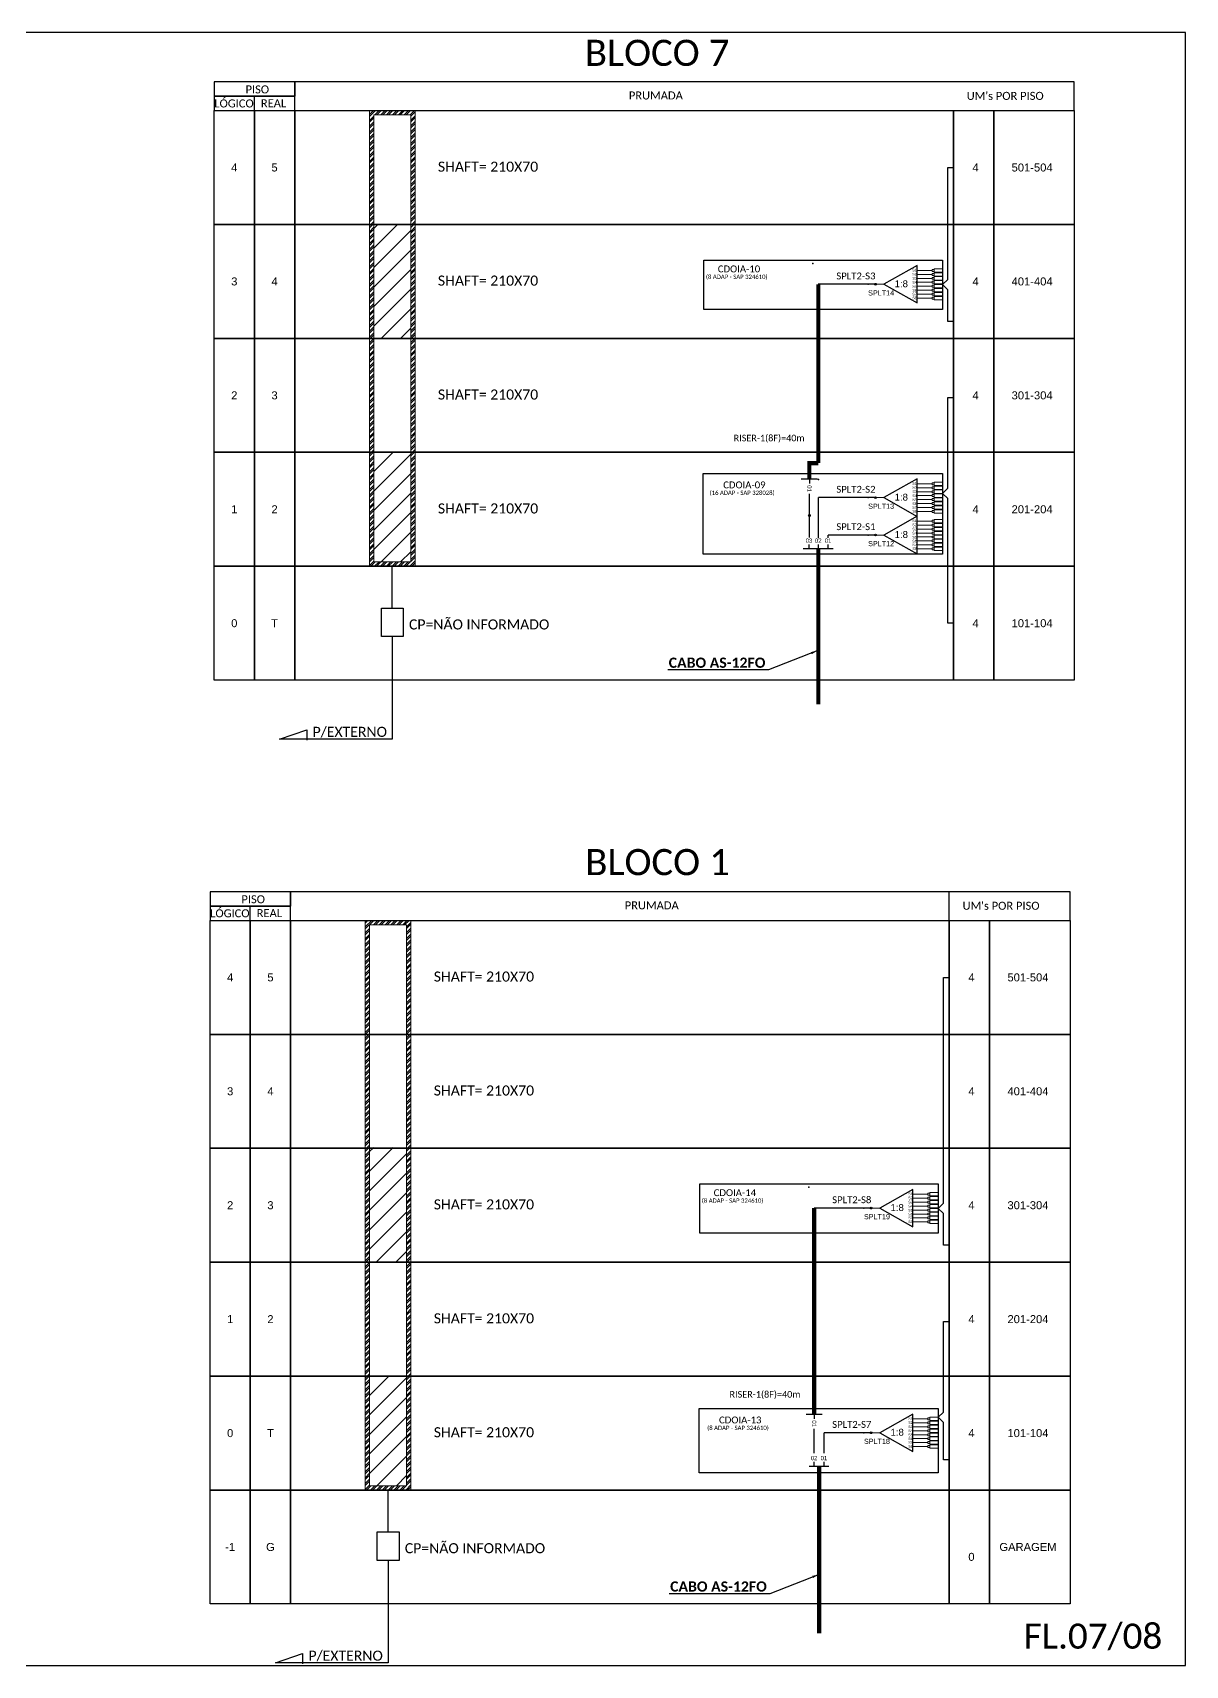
# Model space of a CAD drawing. Header units: inches. Extents: x 10034 to 13570, y 6729 to 9325.
# Drawn here: x 13151 to 13570, y 7384 to 7978 of the extents above; entities that cross this region are included whole.
import ezdxf
from ezdxf.enums import TextEntityAlignment as Align

# ---------------------------------------------------------------- set-up
doc = ezdxf.new("R2010")
doc.units = ezdxf.units.IN
doc.header["$MEASUREMENT"] = 0
doc.layers.add('Uifilar numeracao sangria', color=7, linetype='Continuous')
doc.styles.add('ARIAL', font='arial.ttf')
doc.styles.add('WMF-Calibri0', font='CALIBRI.TTF')
doc.styles.add('WMF-Calibri1', font='CALIBRIB.TTF')
doc.dimstyles.new('ISO-25', dxfattribs={"dimtxt": 2.5, "dimasz": 2.5, "dimexe": 1.25, "dimexo": 0.625, "dimtad": 1, "dimtxsty": 'Standard', "dimcen": 2.5, "dimadec": 0, "dimazin": 0, "dimtfac": 1, "dimtmove": 0, "dimatfit": 3, "dimfxl": 0, "dimarcsym": 0})

# ---------------------------------------------------------------- blocks, each defined once
blk = doc.blocks.new('A$C415C251F')
at = {"color": 3}
blk.add_point((0, 0), dxfattribs=at)
blk = doc.blocks.new('LEG_CDOIA8_C-SPLT_DIR')
at = {"color": 3}
blk.add_blockref('A$C415C251F', (0, 0), dxfattribs=at)
at = {"color": 1, "style": 'WMF-Calibri0', "flags": 4}
blk.add_attdef('CDO', (-26.84, -2.61), '', height=2, dxfattribs=at)
blk.add_attdef('MODELO', text='', height=1.5, dxfattribs=at).set_placement((-22.23, -4.54), align=Align.CENTER)
at = {"style": 'ARIAL', "flags": 4}
blk.add_attdef('SPLITAGEM', text='', height=1.5, dxfattribs=at).set_placement((-18.36, -12.59), align=Align.CENTER)
blk = doc.blocks.new('SPLT_1-8_SC-APC')
at = {"color": 1}
blk.add_lwpolyline([(-7.37, -2.1), (-17.04, -7.55), (-7.37, -13), (-7.37, -2.1)], dxfattribs=at)
at = {"color": 3, "lineweight": 0}
for points in [[(-2.99, -3.51), (-7.37, -3.51)], [(-7.37, -4.66), (-2.99, -4.66)], [(-2.41, -3.02), (-2.41, -4)], [(-2.41, -3.02), (0, -3.02)], [(-2.41, -4), (0, -4)], [(-2.41, -4.17), (-2.41, -5.16)], [(-2.41, -4.17), (0, -4.17)], [(-7.37, -5.82), (-2.99, -5.82)], [(-7.37, -6.97), (-2.99, -6.97)], [(-7.37, -8.12), (-2.99, -8.12)], [(-7.37, -9.28), (-2.99, -9.28)], [(-2.41, -5.16), (0, -5.16)], [(-2.41, -5.32), (-2.41, -6.31)], [(-2.41, -5.32), (0, -5.32)], [(-2.41, -6.31), (0, -6.31)], [(-2.41, -6.48), (-2.41, -7.46)], [(-2.41, -6.48), (0, -6.48)], [(-2.41, -7.46), (0, -7.46)], [(-2.41, -7.63), (-2.41, -8.62)], [(-2.41, -7.63), (0, -7.63)], [(-2.41, -8.62), (0, -8.62)], [(-2.41, -8.78), (-2.41, -9.77)], [(-2.41, -8.78), (0, -8.78)], [(-7.37, -10.43), (-2.99, -10.43)], [(-7.37, -11.58), (-2.99, -11.58)], [(-2.41, -9.77), (0, -9.77)], [(-2.41, -9.94), (-2.41, -10.92)], [(-2.41, -9.94), (0, -9.94)], [(-2.41, -10.92), (0, -10.92)], [(-2.41, -11.09), (-2.41, -12.08)], [(-2.41, -11.09), (0, -11.09)], [(-2.41, -12.08), (0, -12.08)]]:
    blk.add_lwpolyline(points, dxfattribs=at)
for points in [[(-2.99, -3.22), (-2.41, -3.22), (-2.41, -3.8), (-2.99, -3.8)], [(-2.99, -4.38), (-2.41, -4.38), (-2.41, -4.95), (-2.99, -4.95)], [(-2.99, -5.53), (-2.41, -5.53), (-2.41, -6.1), (-2.99, -6.1)], [(-2.99, -6.68), (-2.41, -6.68), (-2.41, -7.26), (-2.99, -7.26)], [(-2.99, -7.84), (-2.41, -7.84), (-2.41, -8.41), (-2.99, -8.41)], [(-2.99, -8.99), (-2.41, -8.99), (-2.41, -9.56), (-2.99, -9.56)], [(-2.99, -10.14), (-2.41, -10.14), (-2.41, -10.72), (-2.99, -10.72)], [(-2.99, -11.3), (-2.41, -11.3), (-2.41, -11.87), (-2.99, -11.87)]]:
    blk.add_lwpolyline(points, close=True, dxfattribs=at)
at = {"color": 1, "lineweight": 0}
blk.add_lwpolyline([(-17.04, -7.55), (-19.26, -7.55)], dxfattribs=at)
at = {"color": 1, "style": 'ARIAL'}
for s, height, p in [('S1', 0.75, (-8.74, -3.78)), ('S2', 0.75, (-8.74, -4.97)), ('1:8', 2, (-13.91, -8.4)), ('S3', 0.75, (-8.74, -6.18)), ('S4', 0.75, (-8.74, -7.36)), ('S5', 0.75, (-8.74, -8.57)), ('S6', 0.75, (-8.74, -9.69)), ('S7', 0.75, (-8.74, -10.78)), ('S8', 0.75, (-8.74, -11.9))]:
    blk.add_text(s, height=height, dxfattribs=at).set_placement(p)
blk = doc.blocks.new('SPLITTER_')
blk.add_point((0, 0))
at = {"style": 'ARIAL', "flags": 4}
blk.add_attdef('SPLT', (0, -3.26), '', height=1.5, dxfattribs=at)

msp = doc.modelspace()

# ---------------------------------------------------------------- hatches: boundary and pattern name
h = msp.add_hatch()
h.set_pattern_fill('ANSI32', color=3, scale=0.158226)
h.set_pattern_definition([(45, (1186.2246, 11449.5078), (-1.06568318, 1.06568318), []), (45, (1186.9351, 11449.5078), (-1.06568318, 1.06568318), [])])
h.paths.add_polyline_path([(13273.65, 7949.56), (13290.27, 7949.56), (13290.27, 7783.77), (13273.65, 7783.77)])
h.paths.add_polyline_path([(13275.23, 7947.98), (13288.69, 7947.98), (13288.69, 7785.36), (13275.23, 7785.36)], flags=16)
h = msp.add_hatch()
h.set_pattern_fill('ANSI31', color=1, scale=1.582261)
h.set_pattern_definition([(45, (-3373.306, -4521.7915), (-3.5522773, 3.5522773), [])])
h.paths.add_polyline_path([(13288.69, 7908.11), (13275.23, 7908.11), (13275.23, 7866.67), (13288.69, 7866.67)])
h = msp.add_hatch(color=3)
h.dxf.hatch_style = 1
edge = h.paths.add_edge_path()
edge.add_arc((13457.69, 7886.35), 0.32, 0, 360)
h = msp.add_hatch(color=3)
h.dxf.hatch_style = 1
edge = h.paths.add_edge_path()
edge.add_arc((13457.69, 7886.35), 0.32, 0, 360)
h = msp.add_hatch()
h.set_pattern_fill('ANSI31', color=1, scale=1.582261)
h.set_pattern_definition([(45, (-3373.306, -4603.104), (-3.5522773, 3.5522773), [])])
h.paths.add_polyline_path([(13288.69, 7825.22), (13275.23, 7825.22), (13275.23, 7785.36), (13288.69, 7785.36)])
h = msp.add_hatch(color=3)
h.dxf.hatch_style = 1
edge = h.paths.add_edge_path()
edge.add_arc((13457.69, 7808.73), 0.32, 0, 360)
h = msp.add_hatch(color=3)
h.dxf.hatch_style = 1
edge = h.paths.add_edge_path()
edge.add_arc((13457.69, 7808.73), 0.32, 0, 360)
h = msp.add_hatch(color=3)
h.dxf.hatch_style = 1
edge = h.paths.add_edge_path()
edge.add_arc((13433.68, 7802.22), 0.32, 0, 360)
h = msp.add_hatch(color=3)
h.dxf.hatch_style = 1
edge = h.paths.add_edge_path()
edge.add_arc((13433.68, 7802.22), 0.32, 0, 360)
h = msp.add_hatch(color=3)
h.dxf.hatch_style = 1
edge = h.paths.add_edge_path()
edge.add_arc((13457.69, 7795.13), 0.32, 0, 360)
h = msp.add_hatch(color=3)
h.dxf.hatch_style = 1
edge = h.paths.add_edge_path()
edge.add_arc((13457.69, 7795.13), 0.32, 0, 360)
h = msp.add_hatch()
h.set_pattern_fill('ANSI32', color=3, scale=0.158226)
h.set_pattern_definition([(45, (1184.7223, 11113.4152), (-1.06568318, 1.06568318), []), (45, (1185.4327, 11113.4152), (-1.06568318, 1.06568318), [])])
h.paths.add_polyline_path([(13272.15, 7654.92), (13288.76, 7654.92), (13288.76, 7447.68), (13272.15, 7447.68)])
h.paths.add_polyline_path([(13273.73, 7653.33), (13287.18, 7653.33), (13287.18, 7449.26), (13273.73, 7449.26)], flags=16)
h = msp.add_hatch()
h.set_pattern_fill('ANSI31', color=1, scale=1.582261)
h.set_pattern_definition([(45, (-3374.8085, -4857.6433), (-3.5522773, 3.5522773), [])])
h.paths.add_polyline_path([(13287.18, 7572.26), (13273.73, 7572.26), (13273.73, 7530.82), (13287.18, 7530.82)])
h = msp.add_hatch(color=3)
h.dxf.hatch_style = 1
edge = h.paths.add_edge_path()
edge.add_arc((13456.19, 7550.26), 0.32, 0, 360)
h = msp.add_hatch(color=3)
h.dxf.hatch_style = 1
edge = h.paths.add_edge_path()
edge.add_arc((13456.19, 7550.26), 0.32, 0, 360)
h = msp.add_hatch()
h.set_pattern_fill('ANSI31', color=1, scale=1.582261)
h.set_pattern_definition([(45, (-3374.8085, -4939.1966), (-3.5522773, 3.5522773), [])])
h.paths.add_polyline_path([(13287.18, 7489.13), (13273.73, 7489.13), (13273.73, 7449.26), (13287.18, 7449.26)])
h = msp.add_hatch(color=3)
h.dxf.hatch_style = 1
edge = h.paths.add_edge_path()
edge.add_arc((13456.19, 7468.53), 0.32, 0, 360)
h = msp.add_hatch(color=3)
h.dxf.hatch_style = 1
edge = h.paths.add_edge_path()
edge.add_arc((13456.19, 7468.53), 0.32, 0, 360)

# ---------------------------------------------------------------- linework, layer by layer
at = {"color": 1}
for p, q in [((13395.04, 7817.5), (13482.05, 7817.5)), ((13395.04, 7788.21), (13395.04, 7817.5)), ((13482.05, 7817.5), (13482.05, 7788.21)), ((13482.05, 7788.21), (13395.04, 7788.21))]:
    msp.add_line(p, q, dxfattribs=at)
for points in [[(12731.87, 7383.9), (13570.43, 7383.9), (13570.43, 7977.9), (12731.87, 7977.9), (12731.87, 7383.9)], [(13246.47, 7949.56), (13530.01, 7949.56), (13530.01, 7959.97), (13246.47, 7959.97), (13246.47, 7959.97), (13246.47, 7954.77)], [(13231.82, 7949.56), (13231.82, 7954.77)], [(13281.96, 7768.52), (13281.96, 7783.79)], [(13244.96, 7654.92), (13528.51, 7654.92), (13528.51, 7665.33), (13244.96, 7665.33), (13244.96, 7665.33), (13244.96, 7660.12)], [(13484.54, 7654.92), (13484.54, 7665.33)], [(13230.32, 7654.92), (13230.32, 7660.12)], [(13280.46, 7432.43), (13280.46, 7447.69)]]:
    msp.add_lwpolyline(points)
for points in [[(13217.17, 7954.77), (13246.47, 7954.77), (13246.47, 7959.97), (13217.17, 7959.97)], [(13217.17, 7949.56), (13246.47, 7949.56), (13246.47, 7954.77), (13217.17, 7954.77)], [(13277.98, 7768.52), (13285.94, 7768.52), (13285.94, 7758.16), (13277.98, 7758.16)], [(13215.67, 7660.12), (13244.96, 7660.12), (13244.96, 7665.33), (13215.67, 7665.33)], [(13215.67, 7654.92), (13244.96, 7654.92), (13244.96, 7660.12), (13215.67, 7660.12)], [(13276.48, 7432.43), (13284.44, 7432.43), (13284.44, 7422.07), (13276.48, 7422.07)]]:
    msp.add_lwpolyline(points, close=True)
at = {"color": 0}
for points in [[(13217.17, 7949.56), (13231.82, 7949.56), (13231.82, 7908.11), (13217.17, 7908.11)], [(13231.82, 7949.56), (13246.47, 7949.56), (13246.47, 7908.11), (13231.82, 7908.11)], [(13246.47, 7949.56), (13486.07, 7949.56), (13486.07, 7908.11), (13246.47, 7908.11)], [(13486.07, 7949.56), (13500.72, 7949.56), (13500.72, 7908.11), (13486.07, 7908.11)], [(13500.72, 7949.56), (13530.01, 7949.56), (13530.01, 7908.11), (13500.72, 7908.11)], [(13217.17, 7908.11), (13231.82, 7908.11), (13231.82, 7866.67), (13217.17, 7866.67)], [(13231.82, 7908.11), (13246.47, 7908.11), (13246.47, 7866.67), (13231.82, 7866.67)], [(13246.47, 7908.11), (13486.07, 7908.11), (13486.07, 7866.67), (13246.47, 7866.67)], [(13486.07, 7908.11), (13500.72, 7908.11), (13500.72, 7866.67), (13486.07, 7866.67)], [(13500.72, 7908.11), (13530.01, 7908.11), (13530.01, 7866.67), (13500.72, 7866.67)], [(13217.17, 7866.67), (13231.82, 7866.67), (13231.82, 7825.22), (13217.17, 7825.22)], [(13231.82, 7866.67), (13246.47, 7866.67), (13246.47, 7825.22), (13231.82, 7825.22)], [(13246.47, 7866.67), (13486.07, 7866.67), (13486.07, 7825.22), (13246.47, 7825.22)], [(13486.07, 7866.67), (13500.72, 7866.67), (13500.72, 7825.22), (13486.07, 7825.22)], [(13500.72, 7866.67), (13530.01, 7866.67), (13530.01, 7825.22), (13500.72, 7825.22)], [(13217.17, 7825.22), (13231.82, 7825.22), (13231.82, 7783.77), (13217.17, 7783.77)], [(13231.82, 7825.22), (13246.47, 7825.22), (13246.47, 7783.77), (13231.82, 7783.77)], [(13246.47, 7825.22), (13486.07, 7825.22), (13486.07, 7783.77), (13246.47, 7783.77)], [(13486.07, 7825.22), (13500.72, 7825.22), (13500.72, 7783.77), (13486.07, 7783.77)], [(13500.72, 7825.22), (13530.01, 7825.22), (13530.01, 7783.77), (13500.72, 7783.77)], [(13217.17, 7783.77), (13231.82, 7783.77), (13231.82, 7742.33), (13217.17, 7742.33)], [(13231.82, 7783.77), (13246.47, 7783.77), (13246.47, 7742.33), (13231.82, 7742.33)], [(13246.47, 7783.77), (13486.07, 7783.77), (13486.07, 7742.33), (13246.47, 7742.33)], [(13486.07, 7783.77), (13500.72, 7783.77), (13500.72, 7742.33), (13486.07, 7742.33)], [(13500.72, 7783.77), (13530.01, 7783.77), (13530.01, 7742.33), (13500.72, 7742.33)], [(13215.67, 7654.92), (13230.32, 7654.92), (13230.32, 7613.47), (13215.67, 7613.47)], [(13230.32, 7654.92), (13244.96, 7654.92), (13244.96, 7613.47), (13230.32, 7613.47)], [(13244.96, 7654.92), (13484.56, 7654.92), (13484.56, 7613.47), (13244.96, 7613.47)], [(13484.56, 7654.92), (13499.21, 7654.92), (13499.21, 7613.47), (13484.56, 7613.47)], [(13499.21, 7654.92), (13528.51, 7654.92), (13528.51, 7613.47), (13499.21, 7613.47)], [(13215.67, 7613.47), (13230.32, 7613.47), (13230.32, 7572.02), (13215.67, 7572.02)], [(13230.32, 7613.47), (13244.96, 7613.47), (13244.96, 7572.02), (13230.32, 7572.02)], [(13244.96, 7613.47), (13484.56, 7613.47), (13484.56, 7572.02), (13244.96, 7572.02)], [(13484.56, 7613.47), (13499.21, 7613.47), (13499.21, 7572.02), (13484.56, 7572.02)], [(13499.21, 7613.47), (13528.51, 7613.47), (13528.51, 7572.02), (13499.21, 7572.02)], [(13215.67, 7572.02), (13230.32, 7572.02), (13230.32, 7530.57), (13215.67, 7530.57)], [(13230.32, 7572.02), (13244.96, 7572.02), (13244.96, 7530.57), (13230.32, 7530.57)], [(13244.96, 7572.02), (13484.56, 7572.02), (13484.56, 7530.57), (13244.96, 7530.57)], [(13484.56, 7572.02), (13499.21, 7572.02), (13499.21, 7530.57), (13484.56, 7530.57)], [(13499.21, 7572.02), (13528.51, 7572.02), (13528.51, 7530.57), (13499.21, 7530.57)], [(13215.67, 7530.57), (13230.32, 7530.57), (13230.32, 7489.13), (13215.67, 7489.13)], [(13230.32, 7530.57), (13244.96, 7530.57), (13244.96, 7489.13), (13230.32, 7489.13)], [(13244.96, 7530.57), (13484.56, 7530.57), (13484.56, 7489.13), (13244.96, 7489.13)], [(13484.56, 7530.57), (13499.21, 7530.57), (13499.21, 7489.13), (13484.56, 7489.13)], [(13499.21, 7530.57), (13528.51, 7530.57), (13528.51, 7489.13), (13499.21, 7489.13)], [(13215.67, 7489.13), (13230.32, 7489.13), (13230.32, 7447.68), (13215.67, 7447.68)], [(13230.32, 7489.13), (13244.96, 7489.13), (13244.96, 7447.68), (13230.32, 7447.68)], [(13244.96, 7489.13), (13484.56, 7489.13), (13484.56, 7447.68), (13244.96, 7447.68)], [(13484.56, 7489.13), (13499.21, 7489.13), (13499.21, 7447.68), (13484.56, 7447.68)], [(13499.21, 7489.13), (13528.51, 7489.13), (13528.51, 7447.68), (13499.21, 7447.68)], [(13215.67, 7447.68), (13230.32, 7447.68), (13230.32, 7406.23), (13215.67, 7406.23)], [(13230.32, 7447.68), (13244.96, 7447.68), (13244.96, 7406.23), (13230.32, 7406.23)], [(13244.96, 7447.68), (13484.56, 7447.68), (13484.56, 7406.23), (13244.96, 7406.23)], [(13484.56, 7447.68), (13499.21, 7447.68), (13499.21, 7406.23), (13484.56, 7406.23)], [(13499.21, 7447.68), (13528.51, 7447.68), (13528.51, 7406.23), (13499.21, 7406.23)]]:
    msp.add_lwpolyline(points, close=True, dxfattribs=at)
at = {"color": 2, "lineweight": 0}
for points in [[(13273.65, 7949.56), (13290.27, 7949.56), (13290.27, 7783.77), (13273.65, 7783.77)], [(13275.23, 7947.98), (13288.69, 7947.98), (13288.69, 7785.36), (13275.23, 7785.36)], [(13272.15, 7654.92), (13288.76, 7654.92), (13288.76, 7447.68), (13272.15, 7447.68)], [(13273.73, 7653.33), (13287.18, 7653.33), (13287.18, 7449.26), (13273.73, 7449.26)]]:
    msp.add_lwpolyline(points, close=True, dxfattribs=at)
at = {"color": 3}
for points in [[(13484.01, 7894.02), (13484.01, 7928.84), (13486.07, 7928.84)], [(13484.01, 7890.35), (13484.01, 7903.54)], [(13484.01, 7884.37), (13482.05, 7886.25), (13484.01, 7888.13), (13484.01, 7888.13), (13484.01, 7890.35)], [(13486.07, 7872.85), (13484.01, 7872.85), (13484.01, 7884.37)], [(13484.01, 7803.5), (13484.01, 7808.39), (13482.05, 7810.27), (13484.01, 7812.16), (13484.01, 7812.16), (13484.01, 7843.06)], [(13484.01, 7843.06), (13484.01, 7845.13), (13486.07, 7845.13)], [(13484.01, 7763.05), (13484.01, 7803.5)], [(13457.37, 7795.13), (13440.5, 7795.13)], [(13440.5, 7794.06), (13440.5, 7795.13)], [(13440.5, 7790.05), (13440.5, 7791.65)], [(13486.07, 7763.05), (13484.01, 7763.05)], [(13482.5, 7554.25), (13482.5, 7634.19), (13484.56, 7634.19)], [(13482.5, 7548.27), (13480.55, 7550.15), (13482.5, 7552.04), (13482.5, 7552.04), (13482.5, 7554.25)], [(13484.56, 7536.76), (13482.51, 7536.76), (13482.5, 7548.27)], [(13482.5, 7506.97), (13482.5, 7509.04), (13484.56, 7509.04)], [(13482.51, 7458.61), (13482.5, 7472.3), (13480.55, 7474.18), (13482.5, 7476.06), (13482.5, 7476.06), (13482.5, 7506.97)], [(13439, 7461.12), (13439, 7468.53)], [(13455.87, 7468.53), (13439, 7468.53)], [(13439, 7456.27), (13439, 7457.97)], [(13484.56, 7458.61), (13482.51, 7458.61)]]:
    msp.add_lwpolyline(points, dxfattribs=at)
at = {"color": 1}
for points in [[(13395.31, 7895.12), (13482.05, 7895.12), (13482.05, 7877.17), (13395.31, 7877.17)], [(13393.81, 7559.02), (13480.55, 7559.02), (13480.55, 7541.08), (13393.81, 7541.08)], [(13393.54, 7477.3), (13480.55, 7477.3), (13480.55, 7453.92), (13393.54, 7453.92)]]:
    msp.add_lwpolyline(points, close=True, dxfattribs=at)
at = {"color": 5, "const_width": 1.5}
for points in [[(13436.92, 7821.28), (13436.92, 7886.35)], [(13433.69, 7815.53), (13433.69, 7821.28), (13436.92, 7821.28)], [(13435.42, 7475.33), (13435.42, 7550.26)]]:
    msp.add_lwpolyline(points, dxfattribs=at)
at = {"color": 2}
for points in [[(13457.37, 7886.35), (13436.92, 7886.35)], [(13457.37, 7808.73), (13436.94, 7808.73)], [(13436.94, 7794.03), (13436.94, 7808.73)], [(13436.94, 7790.05), (13436.94, 7791.74)], [(13455.87, 7550.26), (13435.42, 7550.26)], [(13435.4, 7461.12), (13435.4, 7469.97)], [(13435.44, 7456.27), (13435.44, 7457.97)]]:
    msp.add_lwpolyline(points, dxfattribs=at)
at = {"color": 5}
for points in [[(13457.37, 7886.35), (13457.69, 7886.35)], [(13430.74, 7815.53), (13436.65, 7815.53)], [(13433.69, 7815.53), (13433.69, 7813.82)], [(13433.68, 7802.09), (13433.68, 7810.17)], [(13457.37, 7808.73), (13457.69, 7808.73)], [(13433.36, 7802.22), (13433.68, 7802.22)], [(13457.37, 7795.13), (13457.69, 7795.13)], [(13455.87, 7550.26), (13456.19, 7550.26)], [(13432.46, 7475.33), (13438.37, 7475.33)], [(13435.42, 7475.33), (13435.42, 7473.62)], [(13455.87, 7468.53), (13456.19, 7468.53)]]:
    msp.add_lwpolyline(points, dxfattribs=at)
at = {"color": 0}
for points in [[(13433.68, 7794.27), (13433.68, 7801.9)], [(13433.58, 7790.05), (13433.58, 7791.74)]]:
    msp.add_lwpolyline(points, dxfattribs=at)
at = {"color": 1}
for points in [[(13438.72, 7790.05), (13431.39, 7790.05)], [(13442.28, 7790.05), (13438.72, 7790.05)], [(13437.22, 7456.27), (13433.66, 7456.27)], [(13440.78, 7456.27), (13437.22, 7456.27)]]:
    msp.add_lwpolyline(points, dxfattribs=at)
at = {"color": 1, "const_width": 1.5}
for points in [[(13436.94, 7790.05), (13436.94, 7733.48)], [(13437.22, 7456.27), (13437.22, 7395.55)]]:
    msp.add_lwpolyline(points, dxfattribs=at)
at = {"color": 3}
for centre in [(13457.69, 7886.35), (13457.69, 7886.35), (13457.69, 7808.73), (13457.69, 7808.73), (13433.68, 7802.22), (13433.68, 7802.22), (13457.69, 7795.13), (13457.69, 7795.13), (13456.19, 7550.26), (13456.19, 7550.26), (13456.19, 7468.53), (13456.19, 7468.53)]:
    msp.add_circle(centre, 0.32, dxfattribs=at)
at = {"layer": 'Uifilar numeracao sangria', "color": 0, "ltscale": 2}
for points in [[(13281.96, 7758.16), (13281.96, 7720.87), (13240.93, 7720.87), (13250.84, 7724.27), (13250.82, 7720.52)], [(13280.46, 7422.07), (13280.46, 7384.78), (13239.43, 7384.78), (13249.34, 7388.17), (13249.32, 7384.42)]]:
    msp.add_lwpolyline(points, dxfattribs=at)

# ---------------------------------------------------------------- block references
at = {"color": 1}
ref = msp.add_blockref('LEG_CDOIA8_C-SPLT_DIR', (13434.99, 7893.96), dxfattribs=dict(at, xscale=1.247999999998865, yscale=1.247999999998865, zscale=1.247999999998865))
ref.add_attrib('CDO', 'CDOIA-10', (13400.37, 7890.7), dxfattribs={"color": 1, "height": 2.496, "style": 'WMF-Calibri0'})
ref.add_attrib('MODELO', '(8 ADAP - SAP 324610)', dxfattribs={"color": 1, "height": 1.56, "style": 'WMF-Calibri0'}).set_placement((13407.25, 7888.3), align=Align.CENTER)
at = {"color": 3, "xscale": 1.247999999998865, "yscale": 1.247999999998865, "zscale": 1.247999999998865}
for p in [(13482.05, 7895.77), (13482.05, 7818.15), (13482.05, 7804.55), (13480.55, 7559.68), (13480.55, 7477.95)]:
    msp.add_blockref('SPLT_1-8_SC-APC', p, dxfattribs=at)
ref = msp.add_blockref('SPLITTER_', (13455.05, 7886.35), dxfattribs=dict(xscale=1.247999999998865, yscale=1.247999999998865, zscale=1.247999999998865))
ref.add_attrib('SPLT', 'SPLT14', (13455.05, 7882.28), dxfattribs={"height": 1.872, "style": 'ARIAL'})
at = {"color": 1}
ref = msp.add_blockref('LEG_CDOIA8_C-SPLT_DIR', (13436.95, 7815.38), dxfattribs=dict(at, xscale=1.247999999998865, yscale=1.247999999998865, zscale=1.247999999998865))
ref.add_attrib('CDO', 'CDOIA-09', (13402.33, 7812.12), dxfattribs={"color": 1, "height": 2.496, "style": 'WMF-Calibri0'})
ref.add_attrib('MODELO', '(16 ADAP - SAP 328028)', dxfattribs={"color": 1, "height": 1.56, "style": 'WMF-Calibri0'}).set_placement((13409.21, 7809.72), align=Align.CENTER)
ref = msp.add_blockref('SPLITTER_', (13455.05, 7808.73), dxfattribs=dict(xscale=1.247999999998865, yscale=1.247999999998865, zscale=1.247999999998865))
ref.add_attrib('SPLT', 'SPLT13', (13455.05, 7804.66), dxfattribs={"height": 1.872, "style": 'ARIAL'})
ref = msp.add_blockref('SPLITTER_', (13455.05, 7795.13), dxfattribs=dict(xscale=1.247999999998865, yscale=1.247999999998865, zscale=1.247999999998865))
ref.add_attrib('SPLT', 'SPLT12', (13455.05, 7791.06), dxfattribs={"height": 1.872, "style": 'ARIAL'})
ref = msp.add_blockref('LEG_CDOIA8_C-SPLT_DIR', (13433.49, 7557.87), dxfattribs=dict(at, xscale=1.247999999998865, yscale=1.247999999998865, zscale=1.247999999998865))
ref.add_attrib('CDO', 'CDOIA-14', (13398.87, 7554.61), dxfattribs={"color": 1, "height": 2.496, "style": 'WMF-Calibri0'})
ref.add_attrib('MODELO', '(8 ADAP - SAP 324610)', dxfattribs={"color": 1, "height": 1.56, "style": 'WMF-Calibri0'}).set_placement((13405.75, 7552.2), align=Align.CENTER)
ref = msp.add_blockref('SPLITTER_', (13453.54, 7550.26), dxfattribs=dict(xscale=1.247999999998865, yscale=1.247999999998865, zscale=1.247999999998865))
ref.add_attrib('SPLT', 'SPLT19', (13453.54, 7546.19), dxfattribs={"height": 1.872, "style": 'ARIAL'})
ref = msp.add_blockref('LEG_CDOIA8_C-SPLT_DIR', (13435.45, 7475.18), dxfattribs=dict(at, xscale=1.247999999998865, yscale=1.247999999998865, zscale=1.247999999998865))
ref.add_attrib('CDO', 'CDOIA-13', (13400.82, 7471.92), dxfattribs={"color": 1, "height": 2.496, "style": 'WMF-Calibri0'})
ref.add_attrib('MODELO', '(8 ADAP - SAP 324610)', dxfattribs={"color": 1, "height": 1.56, "style": 'WMF-Calibri0'}).set_placement((13407.71, 7469.52), align=Align.CENTER)
ref = msp.add_blockref('SPLITTER_', (13453.54, 7468.53), dxfattribs=dict(xscale=1.247999999998865, yscale=1.247999999998865, zscale=1.247999999998865))
ref.add_attrib('SPLT', 'SPLT18', (13453.54, 7464.46), dxfattribs={"height": 1.872, "style": 'ARIAL'})

# ---------------------------------------------------------------- texts
at = {"style": 'WMF-Calibri0'}
for s, height, p in [('BLOCO 7', 9.494, (13352.01, 7965.81)), ('  LÓGICO', 2.911, (13215.17, 7950.69)), ('     PISO', 2.911, (13223.45, 7955.79)), ('    REAL', 2.911, (13230.05, 7950.76)), ('PRUMADA', 2.911, (13368.02, 7953.59)), ("UM's POR PISO", 2.9114, (13490.9, 7953.44)), ('SHAFT= 210X70', 3.6661, (13298.55, 7927.31)), ('SHAFT= 210X70', 3.6661, (13298.55, 7885.86)), ('SHAFT= 210X70', 3.6661, (13298.55, 7844.41)), ('SHAFT= 210X70', 3.6661, (13298.55, 7802.96)), ('BLOCO 1', 9.494, (13352.17, 7671.39)), ('     PISO', 2.911, (13221.95, 7661.15)), ('  LÓGICO', 2.911, (13213.66, 7656.05)), ('    REAL', 2.911, (13228.55, 7656.12)), ('PRUMADA', 2.911, (13366.52, 7658.94)), ("UM's POR PISO", 2.9114, (13489.39, 7658.79)), ('SHAFT= 210X70', 3.6661, (13297.05, 7632.66)), ('SHAFT= 210X70', 3.6661, (13297.05, 7591.21)), ('SHAFT= 210X70', 3.6661, (13297.05, 7549.77)), ('SHAFT= 210X70', 3.6661, (13297.05, 7508.32)), ('SHAFT= 210X70', 3.6661, (13297.05, 7466.87))]:
    msp.add_text(s, height=height, dxfattribs=at).set_placement(p)
at = {"color": 0, "style": 'ARIAL'}
for s, height, p in [('4', 2.91, (13224.49, 7928.84)), ('5', 2.91, (13239.14, 7928.84)), ('4', 2.91, (13494.14, 7928.84)), ('501-504', 2.911, (13514.69, 7928.84)), ('3', 2.91, (13224.49, 7887.39)), ('4', 2.91, (13239.14, 7887.39)), ('4', 2.91, (13494.14, 7887.39)), ('401-404', 2.911, (13514.69, 7887.39)), ('2', 2.91, (13224.49, 7845.94)), ('3', 2.91, (13239.14, 7845.94)), ('4', 2.91, (13494.14, 7845.94)), ('301-304', 2.911, (13514.69, 7845.94)), ('1', 2.91, (13224.49, 7804.5)), ('2', 2.91, (13239.14, 7804.5)), ('4', 2.91, (13494.14, 7804.5)), ('201-204', 2.911, (13514.69, 7804.5)), ('0', 2.91, (13224.49, 7763.05)), ('T', 2.91, (13239.14, 7763.05)), ('4', 2.91, (13494.14, 7763.05)), ('101-104', 2.911, (13514.69, 7763.05)), ('4', 2.91, (13222.99, 7634.19)), ('5', 2.91, (13237.64, 7634.19)), ('4', 2.91, (13492.63, 7634.19)), ('501-504', 2.911, (13513.19, 7634.19)), ('3', 2.91, (13222.99, 7592.75)), ('4', 2.91, (13237.64, 7592.75)), ('4', 2.91, (13492.63, 7592.75)), ('401-404', 2.911, (13513.19, 7592.75)), ('2', 2.91, (13222.99, 7551.3)), ('3', 2.91, (13237.64, 7551.3)), ('4', 2.91, (13492.63, 7551.3)), ('301-304', 2.911, (13513.19, 7551.3)), ('1', 2.91, (13222.99, 7509.85)), ('2', 2.91, (13237.64, 7509.85)), ('4', 2.91, (13492.63, 7509.85)), ('201-204', 2.911, (13513.19, 7509.85)), ('0', 2.91, (13222.99, 7468.4)), ('T', 2.91, (13237.64, 7468.4)), ('4', 2.91, (13492.63, 7468.4)), ('101-104', 2.911, (13513.19, 7468.4)), ('-1', 2.911, (13222.99, 7426.96)), ('G', 2.91, (13237.64, 7426.96)), ('GARAGEM', 2.911, (13513.19, 7426.96)), ('0', 2.91, (13492.63, 7423.38))]:
    msp.add_text(s, height=height, dxfattribs=at).set_placement(p, align=Align.MIDDLE_CENTER)
at = {"color": 2, "style": 'WMF-Calibri0'}
for s, p in [('SPLT2-S3', (13443.48, 7888.13)), ('SPLT2-S2', (13443.48, 7810.51)), ('SPLT2-S1', (13443.48, 7796.91)), ('SPLT2-S8', (13441.97, 7552.03)), ('SPLT2-S7', (13441.97, 7470.3))]:
    msp.add_text(s, height=2.496, dxfattribs=at).set_placement(p)
at = {"color": 5, "style": 'WMF-Calibri0'}
for p in [(13406.13, 7829.23), (13404.63, 7481.31)]:
    msp.add_text('RISER-1(8F)=40m', height=2.3699, dxfattribs=at).set_placement(p)
at = {"style": 'ARIAL'}
for p in [(13433.69, 7812.03), (13435.41, 7471.82)]:
    msp.add_text('01', height=1.56, rotation=270, dxfattribs=at).set_placement(p, align=Align.MIDDLE_CENTER)
for s, p in [('03', (13433.55, 7793.08)), ('02', (13436.9, 7793.08)), ('01', (13440.47, 7793.08)), ('02', (13435.4, 7459.31)), ('01', (13438.97, 7459.31))]:
    msp.add_text(s, height=1.56, dxfattribs=at).set_placement(p, align=Align.MIDDLE_CENTER)
at = {"color": 0, "style": 'WMF-Calibri0'}
for s, height, p in [('CP=NÃO INFORMADO', 3.6661, (13288.04, 7760.77)), ('P/EXTERNO', 3.666, (13252.98, 7721.69)), ('CP=NÃO INFORMADO', 3.6661, (13286.53, 7424.68)), ('P/EXTERNO', 3.666, (13251.47, 7385.59))]:
    msp.add_text(s, height=height, dxfattribs=at).set_placement(p)
at = {"color": 1, "ltscale": 8, "style": 'WMF-Calibri1'}
for p in [(13382.52, 7746.82), (13383.03, 7410.73)]:
    msp.add_text('CABO AS-12FO', height=3.7192, dxfattribs=at).set_placement(p)
at = {"color": 7, "linetype": 'Continuous', "style": 'WMF-Calibri0'}
msp.add_text('FL.07/08', height=9.118, dxfattribs=at).set_placement((13511.64, 7389.97))

# ---------------------------------------------------------------- leaders
at = {"color": 1, "ltscale": 8}
for points in [[(13436.7, 7753.07), (13418.8, 7746.04), (13382.21, 7746.04)], [(13437.22, 7416.98), (13419.31, 7409.95), (13382.73, 7409.95)]]:
    msp.add_leader(points, dimstyle='ISO-25', override={"dimtad": 0}, dxfattribs=at)

doc.saveas('drawing.dxf')
